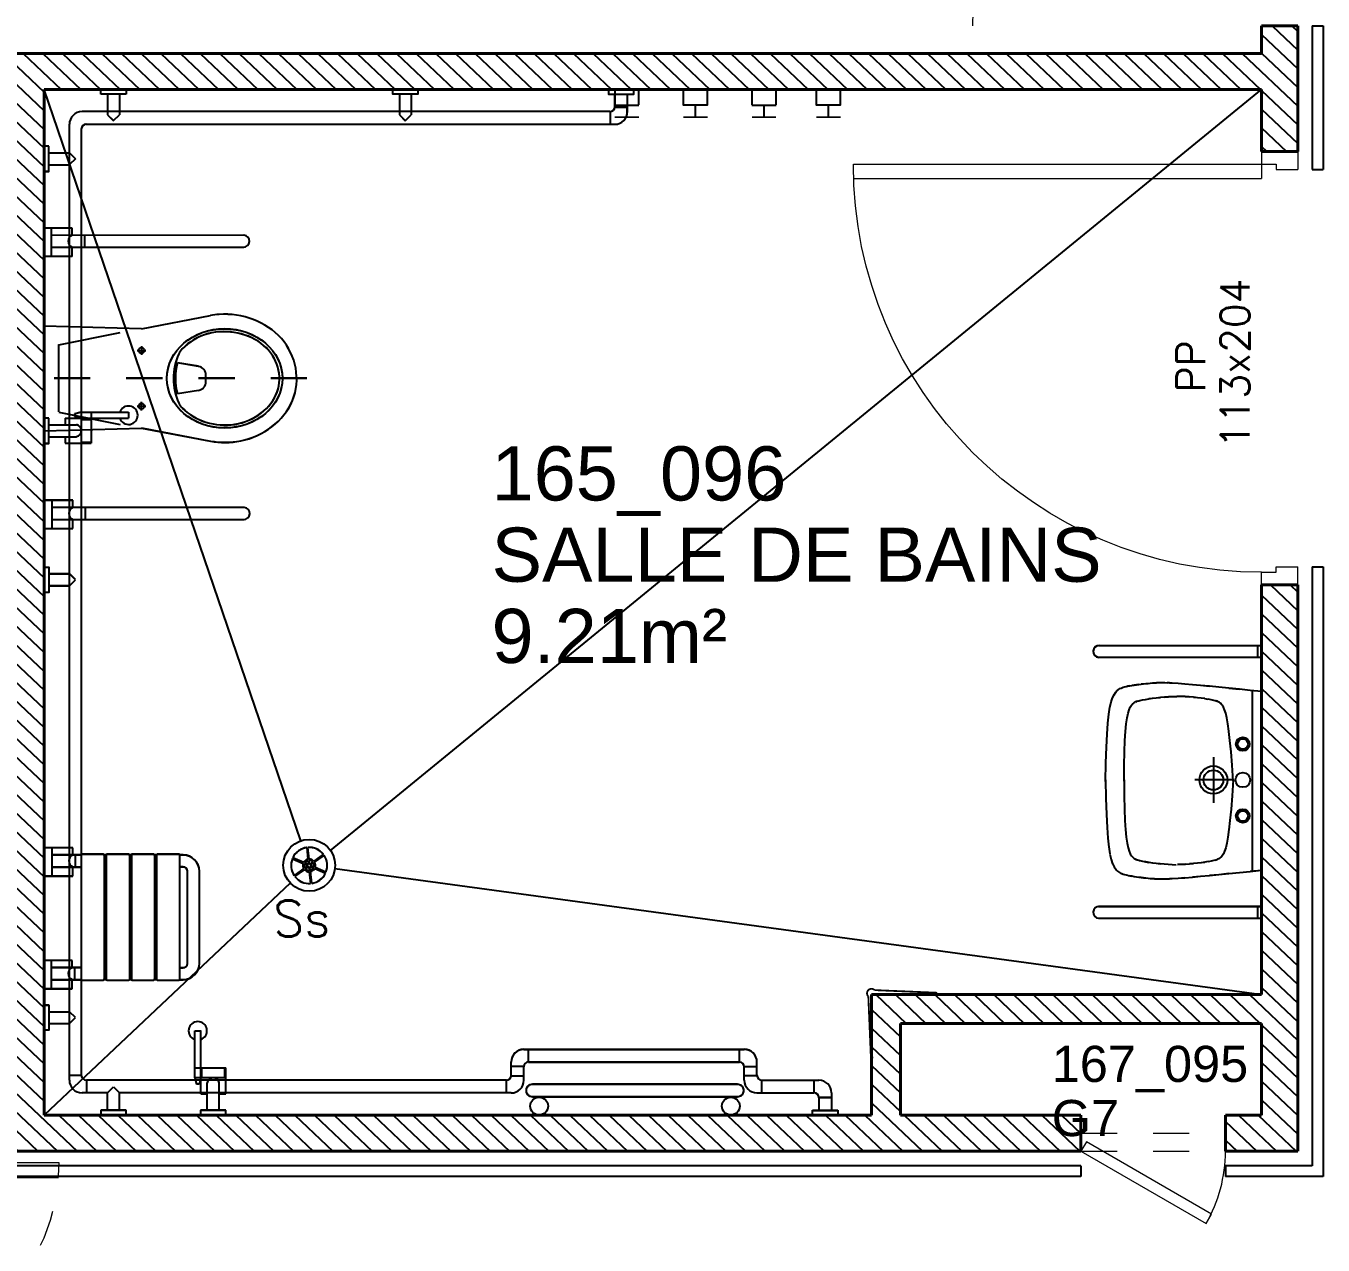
# Model space of a CAD drawing. Header units: metres. Extents: x -8 to 211, y -5 to 116.
# Drawn here: x 163.73 to 167.32, y 94.237 to 97.612 of the extents above; entities that cross this region are included whole.
import ezdxf
from ezdxf.enums import TextEntityAlignment as Align

# ---------------------------------------------------------------- set-up
doc = ezdxf.new("R2010")
doc.units = ezdxf.units.M
doc.header["$LTSCALE"] = 0.6
doc.header["$MEASUREMENT"] = 0
for name, pattern in [('CACHÉ', [0.25, 0.125, -0.125]), ('CONTINU', [0]), ('HIDDEN2', [0.1875, 0.125, -0.0625])]:
    doc.linetypes.add(name, pattern=pattern)
doc.layers.get('0').update_dxf_attribs({"linetype": 'CONTINUOUS'})
for name, color, linetype in [('006 sanitaire', 5, 'CONTINUOUS'), ('009 main courante', 181, 'CONTINUOUS'), ('A_Etiqu_Gaine', 8, 'CONTINUOUS'), ('A_Etiqu_Gaine_ancien', 8, 'CONTINUOUS'), ('A_Etiqu_Gaine_code', 8, 'CONTINUOUS'), ('A_Etiqu_Local', 8, 'CONTINUOUS'), ('A_Etiqu_Local_ancien', 8, 'CONTINUOUS'), ('A_HACH_STRUC', 7, 'CONTINUOUS'), ("Protection d'angle", 7, 'CONTINUOUS')]:
    doc.layers.add(name, color=color, linetype=linetype)
for name, color, linetype, lineweight in [('A_MURS_STRU', 7, 'CONTINU', 40), ('A_PORT', 8, 'CONTINUOUS', 0), ('A_PORTE', 8, 'CONTINU', 0)]:
    doc.layers.add(name, color=color, linetype=linetype, lineweight=lineweight)
doc.styles.add('Attribut', font='arial.ttf')
doc.styles.add('ROMANS', font='ROMANS')
doc.styles.add('ROMANS8', font='romans8', dxfattribs={"height": 10})

# ---------------------------------------------------------------- blocks, each defined once
blk = doc.blocks.new("Protection d'angle")
at = {"layer": "Protection d'angle", "color": 7}
blk.add_lwpolyline([(-0.0068, 0.3519, 0, 0, 0), (-0.0068, 0.1527, 0, 0, 0), (-0.0003, 0.1527, 0, 0, 0), (-0.0003, 0.1419, 0, 0, 0), (-0.0068, 0.1419, 0, 0, 0), (-0.0068, 0.0367, 0, 0, 0), (0.004, 0.0069, 0, 0, -0.490349), (0.0057, -0.0056, 0, 0, -0.490349), (-0.0068, -0.0038, 0, 0, 0), (-0.0366, 0.0069, 0, 0, 0), (-0.1417, 0.0069, 0, 0, 0), (-0.1417, 0.0004, 0, 0, 0), (-0.1525, 0.0004, 0, 0, 0), (-0.1525, 0.0069, 0, 0, 0), (-0.3517, 0.0069, 0.01, 0.01, 0), (-0.3581, 0.0069, 0.01, 0.01, 1), (-0.3581, -0.0015, 0.01, 0.01, 0), (-0.0188, -0.0158, 0.01, 0.01, 0.413602), (0.016, -0.0158, 0.01, 0.01, 0.414214), (0.016, 0.019, 0.01, 0.01, 0), (0.0017, 0.3584, 0.01, 0.01, 1), (-0.0068, 0.3584, 0.01, 0.01, 0), (-0.0068, 0.3519, 0, 0, 0)], format="xyseb", dxfattribs=at)
blk = doc.blocks.new('A_Etiqu_Local')
at = {"style": 'Attribut', "flags": 1}
for tag, p in [('CODE_HOPITAL', (-0.4463, 1.632)), ('CODE_SITE', (-0.4463, 1.407)), ('CODE_BATIMENT', (-0.4463, 1.182)), ('CODE_SECTEUR', (-0.4463, 0.957)), ('CODE_ETAGE', (-0.4463, 0.732)), ('NOM_NORMALISE', (-0.4463, -0.843)), ('SECTEUR_ACTIVITE', (-0.4463, -1.068)), ('SOUS_SECTEUR_ACTIVITE', (-0.4463, -1.293)), ('VOLUME', (-0.4463, -1.518)), ('SERVICE', (-0.4463, -1.743)), ('CODE_UG', (-0.4463, -1.968)), ('CODE_UA', (-0.4463, -2.193)), ('CODE_POLE', (-0.4463, -2.418)), ('OCCUPANT_EXTERNE', (-0.4463, -2.643)), ('DISPONIBILITE', (-0.4463, -2.868)), ('ACCES_HANDICAPES', (-0.4463, -3.093)), ('NATURE_SOL', (-0.4463, -3.318)), ('RISQUE_LABORATOIRE', (-0.4463, -3.543)), ('AMIANTE', (-0.4463, -3.768))]:
    blk.add_attdef(tag, p, '', height=0.15, dxfattribs=at)
at = {"layer": 'A_Etiqu_Local', "style": 'Attribut'}
for tag, p in [('CODE_PIECE', (-0.4463, 0.282)), ('NOM_USAGE', (-0.4463, 0.057)), ('SURFACE', (-0.4463, -0.168))]:
    blk.add_attdef(tag, p, '', height=0.15, dxfattribs=at)
at = {"layer": 'A_Etiqu_Local_ancien', "style": 'Attribut'}
blk.add_attdef('CODE_PIECE_ANCIEN', (-0.4463, 0.507), '', height=0.15, dxfattribs=at)
blk = doc.blocks.new('A_Etiqu_Gaine')
at = {"style": 'Attribut', "flags": 1}
for tag, p in [('CODE_HOPITAL', (-0.4323, 0.8651)), ('CODE_SITE', (-0.4323, 0.7151)), ('CODE_BATIMENT', (-0.4323, 0.5651)), ('CODE_SECTEUR', (-0.4323, 0.4151)), ('CODE_ETAGE', (-0.4323, 0.2651)), ('NOM_NORMALISE', (-0.4323, -0.3349)), ('SECTEUR_ACTIVITE', (-0.4323, -0.4849)), ('SOUS_SECTEUR_ACTIVITE', (-0.4323, -0.6349)), ('SURFACE', (-0.4323, -0.7849)), ('CODE_UG', (-0.4323, -0.9349)), ('CODE_POLE', (-0.4323, -1.0849)), ('AMIANTE', (-0.4323, -1.2349))]:
    blk.add_attdef(tag, p, '', height=0.1, dxfattribs=at)
at = {"layer": 'A_Etiqu_Gaine', "style": 'Attribut'}
blk.add_attdef('NOM_USAGE', (-0.4323, -0.1849), '', height=0.1, dxfattribs=at)
at = {"layer": 'A_Etiqu_Gaine_ancien', "style": 'Attribut'}
blk.add_attdef('CODE_PIECE_ANCIEN', (-0.4323, 0.1151), '', height=0.1, dxfattribs=at)
at = {"layer": 'A_Etiqu_Gaine_code', "style": 'Attribut'}
blk.add_attdef('CODE_PIECE', (-0.4323, -0.0349), '', height=0.1, dxfattribs=at)
blk = doc.blocks.new('BATI-10')
for p, q in [((0, 0.1), (0, 0)), ((0, 0.1), (0.035, 0.1)), ((0.035, 0.1), (0.035, 0.06)), ((0.035, 0.06), (0.05, 0.06)), ((0.05, 0.06), (0.05, 0)), ((0, 0), (0.05, 0))]:
    blk.add_line(p, q)
blk = doc.blocks.new('P110bt10')
for p, q in [((0.035, 1.23), (0.035, 0.1)), ((0.075, 1.2293), (0.075, 0.1)), ((0.035, 0.1), (0.075, 0.1))]:
    blk.add_line(p, q)
blk.add_arc((0.035, 0.1), 1.13, 0, 90)
blk.add_blockref('BATI-10', (0, 0))
at = {"xscale": -1}
blk.add_blockref('BATI-10', (1.2, 0), dxfattribs=at)
at = {"style": 'ROMANS8'}
for tag, p in [('DEF', (0.5949, 0.2559)), ('DIM', (0.5864, 0.1335))]:
    blk.add_attdef(tag, text='', height=0.08, dxfattribs=at).set_placement(p, align=Align.CENTER)
blk = doc.blocks.new('-P175bt10')
at = {"layer": 'A_PORT', "linetype": 'Continuous'}
for p, q in [((0.0408, 1.1675), (0.0408, 0.1)), ((0.0875, 1.1665), (0.0875, 0.1)), ((1.6625, 0.699), (1.6625, 0.1)), ((1.7092, 0.7008), (1.7092, 0.1)), ((0, 0.1), (0, 0)), ((0, 0.1), (0.0408, 0.1)), ((0.0408, 0.1), (0.0875, 0.1)), ((0.0408, 0.1), (0.0408, 0.0533)), ((0.0408, -0.9675), (0.0408, 0.1)), ((0.0875, -0.9665), (0.0875, 0.1)), ((1.6625, 0.1), (1.7092, 0.1)), ((1.6625, -0.499), (1.6625, 0.1)), ((1.7092, 0.1), (1.7092, 0.0533)), ((1.75, 0.1), (1.7092, 0.1)), ((1.7092, -0.5008), (1.7092, 0.1)), ((1.75, 0.1), (1.75, 0))]:
    blk.add_line(p, q, dxfattribs=at)
at = {"layer": 'A_PORT'}
for p, q in [((0, 0), (0.0875, 0)), ((1.75, 0), (1.6625, 0))]:
    blk.add_line(p, q, dxfattribs=at)
at = {"layer": 'A_PORT', "linetype": 'Continuous'}
for centre, radius, start, end in [((0.0408, 0.1), 1.0675, 0, 90), ((1.7092, 0.1), 0.6008, 90, 180)]:
    blk.add_arc(centre, radius, start, end, dxfattribs=at)
at = {"layer": 'A_PORT', "linetype": 'CACHÉ'}
for centre, radius, start, end in [((0.0408, 0.1), 1.0675, 270, 0), ((1.7092, 0.1), 0.6008, 180, 270)]:
    blk.add_arc(centre, radius, start, end, dxfattribs=at)
at = {"layer": 'A_PORT', "linetype": 'Continuous', "style": 'ROMANS8'}
for tag, p in [('PCF', (0.5371, 0.2448)), ('175X204', (0.5272, 0.1021))]:
    blk.add_attdef(tag, text='', height=0.0933, dxfattribs=at).set_placement(p, align=Align.CENTER)

msp = doc.modelspace()

# ---------------------------------------------------------------- hatches: boundary and pattern name
at = {"layer": 'A_HACH_STRUC', "linetype": 'Continuous'}
h = msp.add_hatch(dxfattribs=at)
h.set_pattern_fill('ANSI31', color=8, scale=0.3, angle=-88.5553, style=0)
h.set_pattern_definition([(316.4447, (159.299874, 94.496164), (0.02583954, 0.02717661), [])])
h.paths.add_polyline_path([(167.2499, 99.9962), (166.7499, 99.9962), (166.7499, 99.4962), (167.2499, 99.4962)])
h.paths.add_polyline_path([(166.7499, 99.8462), (160.0499, 99.8462), (160.0499, 99.6462), (163.1499, 99.6462), (163.1499, 97.5362), (159.3999, 97.5362), (159.3999, 99.6462), (159.2999, 99.6462), (159.2999, 95.8957), (159.3999, 95.8957), (159.3999, 97.4362), (163.6799, 97.4361), (163.6799, 94.5962), (159.3999, 94.5962), (159.3999, 94.6957), (159.2999, 94.6957), (159.2999, 94.4962), (166.6497, 94.4962), (166.6497, 94.5962), (166.1503, 94.5962), (166.1503, 94.85), (167.1499, 94.85), (167.1499, 94.5962), (167.0497, 94.5962), (167.0497, 94.4962), (167.2499, 94.4962), (167.2499, 96.0642), (167.1499, 96.0642), (167.1499, 94.93), (166.0703, 94.93), (166.0703, 94.5962), (163.7799, 94.5962), (163.7799, 97.4361), (167.1499, 97.4361), (167.1499, 97.2642), (167.2499, 97.2642), (167.2499, 97.6121), (167.1499, 97.6121), (167.1499, 97.5361), (163.2499, 97.5361), (163.2499, 99.6462), (165.3599, 99.6462), (166.7499, 99.6462)])
h.paths.add_polyline_path([(160.0499, 99.9962), (159.5499, 99.9962), (159.5499, 99.8462), (159.5499, 99.8462), (159.5499, 99.6462), (159.5499, 99.4962), (160.0499, 99.4962)])
h.paths.add_polyline_path([(159.5499, 99.8462), (159.2999, 99.8462), (159.2999, 99.8462), (159.2999, 99.6462), (159.5499, 99.6462)])

# ---------------------------------------------------------------- linework, layer by layer
at = {"layer": '006 sanitaire', "color": 8, "linetype": 'Continuous'}
for p, q in [((164.4906, 95.356), (163.7799, 97.4365)), ((164.5728, 95.3287), (167.1499, 97.4361)), ((164.0499, 96.7736), (164.2404, 96.8101)), ((163.7799, 96.7815), (164.0499, 96.774)), ((163.8206, 96.7293), (163.9905, 96.7635)), ((163.8206, 96.5434), (163.8206, 96.7297)), ((164.0499, 96.7256), (164.0499, 96.7016)), ((164.0379, 96.7136), (164.0619, 96.7136)), ((164.2074, 96.6696), (164.1493, 96.6794)), ((164.2074, 96.6693), (164.1493, 96.679)), ((164.2282, 96.6281), (164.2282, 96.645)), ((164.0499, 96.547), (164.0499, 96.571)), ((164.2074, 96.603), (164.1491, 96.5933)), ((163.8206, 96.543), (163.9905, 96.5088)), ((164.0379, 96.559), (164.0619, 96.559)), ((163.7799, 96.4911), (164.0499, 96.4986)), ((164.0499, 96.499), (164.2404, 96.4626)), ((164.0499, 96.4986), (164.2404, 96.4622)), ((166.7628, 95.7798), (166.7665, 95.7811)), ((166.7665, 95.7811), (166.7705, 95.7824)), ((166.7665, 95.7808), (166.7705, 95.782)), ((166.7705, 95.7824), (166.7749, 95.7835)), ((166.7749, 95.7835), (166.7798, 95.7846)), ((166.7749, 95.7831), (166.7798, 95.7842)), ((166.7798, 95.7846), (166.7851, 95.7856)), ((166.7798, 95.7842), (166.7851, 95.7852)), ((166.7851, 95.7852), (166.7908, 95.7862)), ((166.7908, 95.7866), (166.7969, 95.7875)), ((166.7908, 95.7862), (166.7969, 95.7872)), ((166.7969, 95.7875), (166.8031, 95.7885)), ((166.7969, 95.7872), (166.8031, 95.7881)), ((166.8031, 95.7885), (166.8096, 95.7893)), ((166.8031, 95.7881), (166.8096, 95.789)), ((166.8096, 95.789), (166.8162, 95.7898)), ((166.8162, 95.7901), (166.8227, 95.7909)), ((166.8162, 95.7898), (166.8227, 95.7905)), ((166.8227, 95.7909), (166.8292, 95.7916)), ((166.8292, 95.7912), (166.8356, 95.7918)), ((166.8356, 95.7918), (166.8418, 95.7924)), ((166.8418, 95.7924), (166.8477, 95.7928)), ((166.8477, 95.7932), (166.8534, 95.7936)), ((166.8477, 95.7928), (166.8534, 95.7932)), ((166.8534, 95.7936), (166.859, 95.7939)), ((166.8534, 95.7932), (166.859, 95.7935)), ((166.859, 95.7939), (166.8646, 95.7941)), ((166.8646, 95.7941), (166.8703, 95.7942)), ((166.8646, 95.7937), (166.8703, 95.7938)), ((166.8703, 95.7938), (166.8761, 95.7939)), ((166.8761, 95.7939), (166.8822, 95.7938)), ((166.8822, 95.7938), (166.8885, 95.7936)), ((166.8885, 95.794), (166.8953, 95.7937)), ((166.8953, 95.7937), (166.9026, 95.7934)), ((166.8953, 95.7934), (166.9026, 95.793)), ((166.9026, 95.7934), (166.919, 95.7923)), ((166.9026, 95.793), (166.919, 95.7919)), ((166.919, 95.7923), (166.9376, 95.7908)), ((166.9376, 95.7908), (166.9582, 95.789)), ((166.9582, 95.7887), (166.9809, 95.7866)), ((166.9809, 95.7869), (167.0053, 95.7846)), ((166.9809, 95.7866), (167.0053, 95.7842)), ((167.0053, 95.7846), (167.0315, 95.782)), ((167.0315, 95.782), (167.0591, 95.7792)), ((166.7334, 95.7402), (166.7372, 95.7517)), ((166.7372, 95.7521), (166.7414, 95.7608)), ((166.7372, 95.7517), (166.7414, 95.7604)), ((166.7414, 95.7604), (166.746, 95.767)), ((166.746, 95.7674), (166.7483, 95.7702)), ((166.7483, 95.7698), (166.7508, 95.7722)), ((166.7508, 95.7726), (166.7535, 95.7747)), ((166.7508, 95.7722), (166.7535, 95.7744)), ((166.7535, 95.7747), (166.7563, 95.7766)), ((166.7535, 95.7744), (166.7563, 95.7763)), ((166.7563, 95.7766), (166.7594, 95.7783)), ((166.7594, 95.7779), (166.7628, 95.7794)), ((166.8128, 95.7444), (166.8201, 95.746)), ((166.8201, 95.746), (166.8285, 95.7475)), ((166.8285, 95.7475), (166.8378, 95.749)), ((166.8378, 95.7494), (166.8478, 95.7508)), ((166.8378, 95.749), (166.8478, 95.7504)), ((166.8478, 95.7504), (166.8584, 95.7517)), ((166.8584, 95.7521), (166.8695, 95.7533)), ((166.8584, 95.7517), (166.8695, 95.7529)), ((166.8695, 95.7533), (166.8809, 95.7543)), ((166.8809, 95.7543), (166.8924, 95.7551)), ((166.8809, 95.7539), (166.8924, 95.7547)), ((166.8924, 95.7551), (166.9039, 95.7557)), ((166.8924, 95.7547), (166.9039, 95.7553)), ((166.9039, 95.7553), (166.9153, 95.7557)), ((166.9266, 95.7553), (166.9152, 95.7557)), ((166.9381, 95.7551), (166.9266, 95.7557)), ((166.9381, 95.7547), (166.9266, 95.7553)), ((166.9496, 95.7543), (166.9381, 95.7551)), ((166.9496, 95.7539), (166.9381, 95.7547)), ((166.961, 95.7533), (166.9496, 95.7543)), ((166.9721, 95.7521), (166.961, 95.7533)), ((166.9721, 95.7517), (166.961, 95.7529)), ((166.9827, 95.7508), (166.9721, 95.7521)), ((166.9827, 95.7504), (166.9721, 95.7517)), ((166.9927, 95.7494), (166.9827, 95.7508)), ((167.002, 95.7475), (166.9927, 95.749)), ((167.0104, 95.7463), (167.002, 95.7479)), ((167.0177, 95.7447), (167.0104, 95.7463)), ((167.0177, 95.7444), (167.0104, 95.746)), ((167.0591, 95.7792), (167.0882, 95.7762)), ((167.0591, 95.7788), (167.0882, 95.7759)), ((167.0882, 95.7762), (167.1184, 95.7732)), ((167.1184, 95.7732), (167.1499, 95.7701)), ((167.125, 95.2744), (167.125, 95.7697)), ((167.1499, 95.2744), (167.1499, 95.7697)), ((166.7268, 95.7062), (166.7299, 95.7255)), ((166.7299, 95.7251), (166.7334, 95.7406)), ((166.7777, 95.6964), (166.7804, 95.7092)), ((166.7804, 95.7092), (166.7833, 95.7189)), ((166.7833, 95.7185), (166.7864, 95.7257)), ((166.7864, 95.7261), (166.7898, 95.7315)), ((166.7898, 95.7311), (166.7915, 95.7337)), ((166.7915, 95.7333), (166.7932, 95.7357)), ((166.7932, 95.7353), (166.7951, 95.737)), ((166.7951, 95.7373), (166.7971, 95.7388)), ((166.7951, 95.737), (166.7971, 95.7384)), ((166.7971, 95.7384), (166.7992, 95.7397)), ((166.7992, 95.7401), (166.8015, 95.7412)), ((166.8015, 95.7412), (166.8039, 95.7422)), ((166.8015, 95.7408), (166.8039, 95.7418)), ((166.8039, 95.7422), (166.8066, 95.7431)), ((166.8066, 95.7427), (166.8096, 95.7436)), ((166.8096, 95.7436), (166.8128, 95.7444)), ((167.0209, 95.7436), (167.0177, 95.7444)), ((167.0239, 95.7427), (167.0209, 95.7436)), ((167.0266, 95.7422), (167.0239, 95.7431)), ((167.0266, 95.7418), (167.0239, 95.7427)), ((167.029, 95.7412), (167.0266, 95.7422)), ((167.0313, 95.7397), (167.029, 95.7408)), ((167.0334, 95.7384), (167.0313, 95.7397)), ((167.0354, 95.737), (167.0334, 95.7384)), ((167.0373, 95.7357), (167.0354, 95.7373)), ((167.039, 95.7337), (167.0373, 95.7357)), ((167.039, 95.7333), (167.0373, 95.7353)), ((167.0407, 95.7311), (167.039, 95.7337)), ((167.0441, 95.7261), (167.0407, 95.7315)), ((167.0473, 95.7185), (167.0441, 95.7257)), ((167.0504, 95.7092), (167.0473, 95.7189)), ((167.0534, 95.6964), (167.0504, 95.7092)), ((166.7219, 95.6515), (166.7242, 95.6815)), ((166.7242, 95.6819), (166.7268, 95.7062)), ((166.7733, 95.6589), (166.7753, 95.6796)), ((166.7753, 95.6796), (166.7777, 95.696)), ((167.0564, 95.6796), (167.0534, 95.696)), ((167.0593, 95.6592), (167.0564, 95.68)), ((166.7202, 95.6151), (166.7219, 95.6515)), ((166.7715, 95.6333), (166.7733, 95.6589)), ((167.0622, 95.6333), (167.0593, 95.6589)), ((166.7189, 95.5715), (166.7202, 95.6151)), ((166.7694, 95.5653), (166.7702, 95.6025)), ((166.7702, 95.6021), (166.7715, 95.6336)), ((167.0651, 95.6021), (167.0622, 95.6336)), ((167.068, 95.5653), (167.0651, 95.6025)), ((166.7181, 95.5201), (166.7189, 95.5715)), ((166.769, 95.5213), (166.7694, 95.5653)), ((167.0163, 95.5877), (167.0163, 95.4608)), ((167.071, 95.5209), (167.068, 95.5649)), ((166.7181, 95.5244), (166.7189, 95.473)), ((166.769, 95.5247), (166.7694, 95.4803)), ((167.0674, 95.5244), (166.9653, 95.5244)), ((167.071, 95.5247), (167.068, 95.4803)), ((166.7189, 95.473), (166.7202, 95.4295)), ((166.7694, 95.4807), (166.7702, 95.4435)), ((167.068, 95.4807), (167.0651, 95.4435)), ((166.7202, 95.4291), (166.7219, 95.3927)), ((166.7702, 95.4431), (166.7715, 95.412)), ((167.0651, 95.4431), (167.0622, 95.412)), ((166.7219, 95.393), (166.7242, 95.363)), ((166.7715, 95.412), (166.7733, 95.3864)), ((166.7733, 95.3868), (166.7753, 95.366)), ((167.0593, 95.3868), (167.0564, 95.366)), ((167.0622, 95.412), (167.0593, 95.3864)), ((166.7242, 95.3627), (166.7268, 95.3384)), ((166.7753, 95.366), (166.7777, 95.3496)), ((166.7753, 95.3657), (166.7777, 95.3492)), ((167.0564, 95.366), (167.0534, 95.3496)), ((167.0564, 95.3657), (167.0534, 95.3492)), ((164.5069, 95.3369), (164.5104, 95.3044)), ((164.5135, 95.3051), (164.51, 95.3376)), ((164.5532, 95.3185), (164.5269, 95.2992)), ((164.5532, 95.3181), (164.5269, 95.2988)), ((164.5287, 95.2967), (164.5551, 95.316)), ((164.5287, 95.2964), (164.5551, 95.3156)), ((166.7268, 95.3387), (166.7299, 95.3194)), ((166.7299, 95.319), (166.7334, 95.304)), ((166.7777, 95.3496), (166.7804, 95.3365)), ((166.7804, 95.3368), (166.7833, 95.3271)), ((166.7833, 95.3268), (166.7864, 95.3195)), ((166.7864, 95.3199), (166.7898, 95.3145)), ((166.7898, 95.3145), (166.7915, 95.3123)), ((167.0407, 95.3141), (167.039, 95.3119)), ((167.0441, 95.3199), (167.0407, 95.3145)), ((167.0473, 95.3268), (167.0441, 95.3195)), ((167.0504, 95.3368), (167.0473, 95.3271)), ((167.0534, 95.3496), (167.0504, 95.3365)), ((164.4675, 95.3061), (164.4974, 95.2929)), ((164.4986, 95.2958), (164.4687, 95.3089)), ((164.499, 95.2788), (164.4726, 95.2595)), ((164.499, 95.2784), (164.4726, 95.2591)), ((164.5002, 95.2921), (164.5108, 95.2874)), ((164.512, 95.2902), (164.5015, 95.2949)), ((164.5108, 95.2874), (164.5015, 95.2806)), ((164.5108, 95.287), (164.5015, 95.2802)), ((164.5033, 95.2781), (164.5126, 95.2849)), ((164.5033, 95.2777), (164.5126, 95.2845)), ((164.5108, 95.3017), (164.512, 95.2902)), ((164.5126, 95.2845), (164.5138, 95.2731)), ((164.5151, 95.2902), (164.5138, 95.3017)), ((164.5244, 95.2974), (164.5151, 95.2906)), ((164.5244, 95.297), (164.5151, 95.2902)), ((164.5157, 95.2849), (164.5262, 95.2802)), ((164.5169, 95.2734), (164.5157, 95.2849)), ((164.5169, 95.2881), (164.5262, 95.2949)), ((164.5169, 95.2877), (164.5262, 95.2945)), ((164.5274, 95.283), (164.5169, 95.2877)), ((164.5291, 95.2793), (164.5589, 95.2662)), ((164.5602, 95.2686), (164.5303, 95.2818)), ((164.5852, 95.2794), (167.1499, 94.93)), ((166.7334, 95.304), (166.7372, 95.2925)), ((166.7372, 95.2928), (166.7414, 95.2841)), ((166.7414, 95.2838), (166.746, 95.2771)), ((166.7915, 95.3123), (166.7932, 95.3103)), ((166.7932, 95.3103), (166.7951, 95.3087)), ((166.7951, 95.3083), (166.7971, 95.3068)), ((166.7971, 95.3072), (166.7992, 95.3059)), ((166.7971, 95.3068), (166.7992, 95.3055)), ((166.7992, 95.3059), (166.8015, 95.3048)), ((166.7992, 95.3055), (166.8015, 95.3044)), ((166.8015, 95.3044), (166.8039, 95.3034)), ((166.8039, 95.3038), (166.8066, 95.3029)), ((166.8066, 95.3029), (166.8096, 95.3021)), ((166.8096, 95.3017), (166.8128, 95.3009)), ((166.8128, 95.3013), (166.8201, 95.2997)), ((166.8128, 95.3009), (166.8201, 95.2993)), ((166.8201, 95.2997), (166.8285, 95.2981)), ((166.8201, 95.2993), (166.8285, 95.2977)), ((166.8285, 95.2981), (166.8377, 95.2966)), ((166.8285, 95.2977), (166.8377, 95.2962)), ((166.8377, 95.2966), (166.8477, 95.2952)), ((166.8477, 95.2952), (166.8581, 95.2939)), ((166.8477, 95.2948), (166.8581, 95.2935)), ((166.8581, 95.2939), (166.869, 95.2928)), ((166.8581, 95.2935), (166.869, 95.2924)), ((166.869, 95.2928), (166.8801, 95.2917)), ((166.8801, 95.2917), (166.8913, 95.2909)), ((166.8913, 95.2909), (166.9023, 95.2903)), ((166.9023, 95.29), (166.9131, 95.2896)), ((166.9282, 95.2903), (166.9174, 95.29)), ((166.9282, 95.29), (166.9174, 95.2896)), ((166.9392, 95.2909), (166.9282, 95.2903)), ((166.9392, 95.2906), (166.9282, 95.29)), ((166.9504, 95.2914), (166.9392, 95.2906)), ((166.9615, 95.2928), (166.9504, 95.2917)), ((166.9615, 95.2924), (166.9504, 95.2914)), ((166.9724, 95.2939), (166.9615, 95.2928)), ((166.9828, 95.2948), (166.9724, 95.2935)), ((166.9928, 95.2966), (166.9828, 95.2952)), ((166.9928, 95.2962), (166.9828, 95.2948)), ((167.002, 95.2981), (166.9928, 95.2966)), ((167.0104, 95.2993), (167.002, 95.2977)), ((167.0177, 95.3013), (167.0104, 95.2997)), ((167.0209, 95.3021), (167.0177, 95.3013)), ((167.0239, 95.3025), (167.0209, 95.3017)), ((167.0266, 95.3034), (167.0239, 95.3025)), ((167.029, 95.3048), (167.0266, 95.3038)), ((167.0313, 95.3059), (167.029, 95.3048)), ((167.0334, 95.3072), (167.0313, 95.3059)), ((167.0334, 95.3068), (167.0313, 95.3055)), ((167.0354, 95.3083), (167.0334, 95.3068)), ((167.0373, 95.3103), (167.0354, 95.3087)), ((167.039, 95.3123), (167.0373, 95.3103)), ((167.039, 95.3119), (167.0373, 95.31)), ((164.4744, 95.257), (164.5008, 95.2763)), ((164.4744, 95.2566), (164.5008, 95.2759)), ((164.5142, 95.27), (164.5177, 95.2375)), ((164.5208, 95.2382), (164.5172, 95.2707)), ((166.746, 95.2775), (166.7483, 95.2744)), ((166.7483, 95.2744), (166.7508, 95.272)), ((166.7508, 95.2724), (166.7535, 95.2702)), ((166.7508, 95.272), (166.7535, 95.2698)), ((166.7535, 95.2702), (166.7563, 95.2683)), ((166.7535, 95.2698), (166.7563, 95.2679)), ((166.7563, 95.2679), (166.7594, 95.2663)), ((166.7594, 95.2666), (166.7628, 95.2651)), ((166.7628, 95.2651), (166.7665, 95.2638)), ((166.7628, 95.2648), (166.7665, 95.2634)), ((166.7665, 95.2634), (166.7705, 95.2622)), ((166.7705, 95.2626), (166.7749, 95.2615)), ((166.7749, 95.2615), (166.7798, 95.2604)), ((166.7798, 95.26), (166.7851, 95.259)), ((166.7851, 95.2594), (166.7908, 95.2584)), ((166.7851, 95.259), (166.7908, 95.258)), ((166.7908, 95.2584), (166.7969, 95.2574)), ((166.7969, 95.257), (166.8031, 95.2561)), ((166.8031, 95.2561), (166.8096, 95.2552)), ((166.8096, 95.2556), (166.8162, 95.2548)), ((166.8096, 95.2552), (166.8162, 95.2544)), ((166.8162, 95.2548), (166.8227, 95.254)), ((166.8162, 95.2544), (166.8227, 95.2537)), ((166.8227, 95.2537), (166.8292, 95.253)), ((166.8292, 95.2534), (166.8356, 95.2527)), ((166.8292, 95.253), (166.8356, 95.2524)), ((166.8356, 95.2524), (166.8418, 95.2518)), ((166.8418, 95.2518), (166.8477, 95.2513)), ((166.8477, 95.2517), (166.8534, 95.2513)), ((166.8534, 95.251), (166.859, 95.2507)), ((166.859, 95.251), (166.8646, 95.2508)), ((166.8646, 95.2508), (166.8703, 95.2507)), ((166.8703, 95.2507), (166.8761, 95.2507)), ((166.8703, 95.2503), (166.8761, 95.2503)), ((166.8761, 95.2503), (166.8822, 95.2504)), ((166.8822, 95.2508), (166.8885, 95.2509)), ((166.8885, 95.2505), (166.8953, 95.2508)), ((166.8953, 95.2512), (166.9026, 95.2516)), ((166.9026, 95.2516), (166.919, 95.2526)), ((166.9026, 95.2512), (166.919, 95.2523)), ((166.919, 95.2526), (166.9376, 95.2541)), ((166.919, 95.2523), (166.9376, 95.2537)), ((166.9376, 95.2537), (166.9582, 95.2555)), ((166.9582, 95.2559), (166.9809, 95.258)), ((166.9582, 95.2555), (166.9809, 95.2576)), ((166.9809, 95.2576), (167.0053, 95.26)), ((167.0053, 95.2604), (167.0315, 95.263)), ((167.0053, 95.26), (167.0315, 95.2626)), ((167.0315, 95.263), (167.0591, 95.2658)), ((167.0315, 95.2626), (167.0591, 95.2654)), ((167.0591, 95.2654), (167.0882, 95.2683)), ((167.0882, 95.2683), (167.1184, 95.2713)), ((167.1184, 95.2717), (167.1499, 95.2748)), ((167.1184, 95.2713), (167.1499, 95.2744)), ((164.4616, 95.2388), (163.7799, 94.5965)), ((164.4616, 95.2385), (163.7799, 94.5962))]:
    msp.add_line(p, q, dxfattribs=at)
at = {"layer": '006 sanitaire', "color": 8}
for p, q in [((165.4264, 97.4362), (165.3421, 97.4362)), ((163.9554, 97.4233), (163.9554, 97.3663)), ((163.9884, 97.423), (163.9884, 97.366)), ((164.7634, 97.4233), (164.7634, 97.3663)), ((164.7964, 97.423), (164.7964, 97.366)), ((165.3596, 97.3882), (165.3596, 97.423)), ((165.3946, 97.3747), (165.3946, 97.423)), ((165.3461, 97.375), (163.8851, 97.375)), ((163.9554, 97.3663), (163.9719, 97.3498)), ((163.9554, 97.366), (163.9719, 97.3495)), ((163.9719, 97.3498), (163.9884, 97.3663)), ((164.7634, 97.3663), (164.7799, 97.3498)), ((164.7634, 97.366), (164.7799, 97.3495)), ((164.7799, 97.3495), (164.7964, 97.366)), ((165.3464, 97.3747), (165.3464, 97.3397)), ((165.3596, 97.3873), (165.3946, 97.3873)), ((163.8501, 94.693), (163.8501, 97.3397)), ((163.8831, 97.3265), (163.8831, 94.7062)), ((163.8966, 97.3397), (165.3596, 97.3397)), ((163.7799, 97.2795), (163.7799, 97.2092)), ((163.7931, 97.261), (163.8501, 97.261)), ((163.8501, 97.2607), (163.8666, 97.2442)), ((163.7931, 97.2277), (163.8501, 97.2277)), ((163.8666, 97.2445), (163.8501, 97.228)), ((163.7799, 97.0521), (163.7799, 96.9741)), ((163.8579, 97.0521), (163.7799, 97.0521)), ((163.7998, 97.0521), (163.7998, 96.9741)), ((163.8579, 97.0321), (163.8579, 97.0521)), ((164.3327, 97.0325), (163.7998, 97.0321)), ((163.893, 96.9995), (163.893, 97.0325)), ((163.7799, 96.9744), (163.8579, 96.9744)), ((163.7998, 96.9995), (164.3327, 96.9991)), ((163.8579, 96.9741), (163.8579, 96.9991)), ((163.8831, 96.5429), (163.8654, 96.5379)), ((163.8831, 96.5425), (163.8654, 96.5375)), ((163.8654, 96.5311), (163.8654, 96.5379)), ((163.8831, 96.5429), (164.0137, 96.5425)), ((163.9105, 96.5425), (163.9105, 96.4564)), ((164.0137, 96.5425), (164.0137, 96.5257)), ((163.7799, 96.5265), (163.7799, 96.4561)), ((163.7931, 96.508), (163.8696, 96.508)), ((163.8386, 96.5261), (163.8386, 96.508)), ((163.8386, 96.5261), (164.0137, 96.5257)), ((163.8831, 96.5261), (163.8654, 96.5311)), ((163.8831, 96.5228), (163.9105, 96.5228)), ((163.8831, 96.5225), (163.9105, 96.5225)), ((163.7931, 96.4746), (163.8696, 96.4746)), ((163.8386, 96.4746), (163.8386, 96.4564)), ((163.8386, 96.4568), (163.9105, 96.4568)), ((163.8386, 96.4564), (163.9105, 96.4564)), ((163.8831, 96.46), (163.9105, 96.46)), ((163.7814, 96.2986), (163.7814, 96.2202)), ((163.8594, 96.2986), (163.7814, 96.2986)), ((163.8594, 96.2982), (163.7814, 96.2982)), ((163.8013, 96.2986), (163.8013, 96.2202)), ((163.8594, 96.2783), (163.8594, 96.2986)), ((164.3342, 96.2787), (163.8013, 96.2787)), ((164.3342, 96.2783), (163.8013, 96.2783)), ((163.8945, 96.2453), (163.8945, 96.2787)), ((163.7814, 96.2206), (163.8594, 96.2206)), ((163.7814, 96.2202), (163.8594, 96.2202)), ((163.8013, 96.2457), (164.3342, 96.2457)), ((163.8013, 96.2453), (164.3342, 96.2453)), ((163.8594, 96.2202), (163.8594, 96.2457)), ((163.7931, 96.0956), (163.8501, 96.0956)), ((163.7931, 96.0952), (163.8501, 96.0952)), ((163.8666, 96.0791), (163.8501, 96.0956)), ((163.8666, 96.0787), (163.8501, 96.0952)), ((163.8501, 96.0622), (163.8666, 96.0787)), ((163.7931, 96.0626), (163.8501, 96.0626)), ((163.7931, 96.0622), (163.8501, 96.0622)), ((166.6988, 95.897), (167.15, 95.897)), ((167.1386, 95.897), (167.1386, 95.864)), ((166.6988, 95.864), (167.1499, 95.864)), ((163.7814, 95.3365), (163.7814, 95.2582)), ((163.8594, 95.3365), (163.7814, 95.3365)), ((163.8594, 95.3362), (163.7814, 95.3362)), ((163.8013, 95.3365), (163.8013, 95.2582)), ((163.8832, 95.3166), (163.8013, 95.3166)), ((163.8832, 95.3162), (163.8013, 95.3162)), ((163.8594, 95.3162), (163.8594, 95.3365)), ((163.8668, 95.2832), (163.8668, 95.3166)), ((163.9444, 95.3186), (163.8846, 95.3186)), ((163.9444, 95.3183), (163.8846, 95.3183)), ((163.9523, 95.3166), (163.9464, 95.3166)), ((163.9465, 95.3166), (163.9465, 94.9725)), ((163.9522, 95.3166), (163.9522, 94.9725)), ((164.014, 95.3186), (163.9543, 95.3186)), ((164.014, 95.3183), (163.9543, 95.3183)), ((164.0219, 95.317), (164.016, 95.317)), ((164.0161, 95.3166), (164.0161, 94.9725)), ((164.0218, 95.3166), (164.0218, 94.9725)), ((164.0836, 95.3186), (164.0239, 95.3186)), ((164.0836, 95.3183), (164.0239, 95.3183)), ((164.0915, 95.3166), (164.0856, 95.3166)), ((164.0857, 95.3166), (164.0857, 94.9725)), ((164.0915, 95.3166), (164.0915, 94.9725)), ((164.1533, 95.3186), (164.0935, 95.3186)), ((164.1533, 95.3183), (164.0935, 95.3183)), ((164.1553, 95.3166), (164.1553, 94.9725)), ((164.1649, 95.3166), (164.1553, 95.3166)), ((164.1649, 95.3162), (164.1553, 95.3162)), ((163.8013, 95.2836), (163.8832, 95.2836)), ((163.8013, 95.2832), (163.8832, 95.2832)), ((163.8594, 95.2582), (163.8594, 95.2836)), ((163.9522, 95.2836), (163.9465, 95.2836)), ((163.9522, 95.2832), (163.9465, 95.2832)), ((164.0218, 95.2836), (164.0161, 95.2836)), ((164.0218, 95.2832), (164.0161, 95.2832)), ((164.0915, 95.2836), (164.0857, 95.2836)), ((164.0915, 95.2832), (164.0857, 95.2832)), ((164.1649, 95.2836), (164.1553, 95.2836)), ((164.1649, 95.2832), (164.1553, 95.2832)), ((163.7814, 95.2585), (163.8594, 95.2585)), ((163.7814, 95.2582), (163.8594, 95.2582)), ((164.1769, 95.0162), (164.1769, 95.2716)), ((164.2099, 95.0162), (164.2099, 95.2716)), ((166.6988, 95.1747), (167.15, 95.1747)), ((166.6988, 95.1743), (167.15, 95.1743)), ((167.1386, 95.1747), (167.1386, 95.1413)), ((166.6988, 95.1417), (167.1499, 95.1417)), ((166.6988, 95.1413), (167.1499, 95.1413)), ((163.7799, 95.0245), (163.7799, 94.9462)), ((163.8579, 95.0245), (163.7799, 95.0245)), ((163.8579, 95.0242), (163.7799, 95.0242)), ((163.7998, 95.0245), (163.7998, 94.9462)), ((163.8832, 95.0046), (163.7998, 95.0046)), ((163.8832, 95.0042), (163.7998, 95.0042)), ((163.8579, 95.0042), (163.8579, 95.0245)), ((163.8653, 94.9712), (163.8653, 95.0046)), ((163.9465, 95.0169), (163.9522, 95.0169)), ((164.0161, 95.0169), (164.0218, 95.0169)), ((164.0857, 95.0173), (164.0915, 95.0173)), ((164.1553, 95.0046), (164.1649, 95.0046)), ((164.1553, 95.0042), (164.1649, 95.0042)), ((163.7998, 94.9716), (163.8832, 94.9716)), ((163.7998, 94.9712), (163.8832, 94.9712)), ((163.8579, 94.9462), (163.8579, 94.9716)), ((163.8846, 94.97), (163.9444, 94.97)), ((163.9464, 94.9717), (163.9523, 94.9717)), ((163.9543, 94.9704), (164.014, 94.9704)), ((164.016, 94.972), (164.0219, 94.972)), ((164.0239, 94.9704), (164.0836, 94.9704)), ((164.0856, 94.9717), (164.0915, 94.9717)), ((164.0935, 94.9704), (164.1533, 94.9704)), ((164.1551, 94.9716), (164.1649, 94.9716)), ((164.1551, 94.9712), (164.1649, 94.9712)), ((163.7799, 94.9465), (163.8579, 94.9465)), ((163.7799, 94.9462), (163.8579, 94.9462)), ((163.7931, 94.8827), (163.8501, 94.8827)), ((163.7931, 94.8501), (163.8501, 94.8501)), ((163.8666, 94.8662), (163.8501, 94.8827)), ((163.8501, 94.8497), (163.8666, 94.8662)), ((164.197, 94.6994), (164.197, 94.8299)), ((164.197, 94.8299), (164.2139, 94.8299)), ((164.2139, 94.6552), (164.2139, 94.8303)), ((165.1079, 94.7786), (165.7181, 94.7786)), ((165.1079, 94.7782), (165.7181, 94.7782)), ((165.121, 94.7432), (165.121, 94.7786)), ((165.705, 94.7432), (165.705, 94.7786)), ((165.0729, 94.7062), (165.0729, 94.7436)), ((165.121, 94.7436), (165.705, 94.7436)), ((165.121, 94.7432), (165.705, 94.7432)), ((165.7531, 94.7062), (165.7531, 94.7436)), ((163.8831, 94.7058), (163.8501, 94.7058)), ((164.197, 94.7268), (164.2831, 94.7268)), ((164.2171, 94.6994), (164.2171, 94.7268)), ((164.2799, 94.6994), (164.2799, 94.7268)), ((164.2831, 94.6552), (164.2831, 94.7268)), ((165.1079, 94.731), (165.0729, 94.731)), ((165.0729, 94.7049), (165.1079, 94.7049)), ((165.1079, 94.693), (165.1079, 94.7301)), ((165.7181, 94.7313), (165.7531, 94.7313)), ((165.7181, 94.693), (165.7181, 94.7301)), ((165.7531, 94.7049), (165.7181, 94.7049)), ((163.8973, 94.6931), (163.8973, 94.658)), ((165.0597, 94.693), (163.8973, 94.693)), ((163.9554, 94.658), (163.9719, 94.6745)), ((163.9554, 94.6577), (163.9719, 94.6742)), ((163.9719, 94.6745), (163.9884, 94.658)), ((164.197, 94.6997), (164.202, 94.6821)), ((164.2799, 94.6997), (164.197, 94.6997)), ((164.2799, 94.6994), (164.197, 94.6994)), ((164.2089, 94.6817), (164.202, 94.6817)), ((164.2139, 94.6997), (164.2089, 94.6821)), ((164.2319, 94.6094), (164.2319, 94.6859)), ((164.2649, 94.6094), (164.2649, 94.6859)), ((165.0597, 94.6577), (165.0597, 94.6927)), ((165.7663, 94.6927), (165.9244, 94.6927)), ((165.7663, 94.6577), (165.7663, 94.6927)), ((165.9113, 94.658), (165.9113, 94.693)), ((163.9554, 94.6577), (163.8851, 94.6577)), ((163.9554, 94.6094), (163.9554, 94.6577)), ((165.0729, 94.6577), (163.9884, 94.6577)), ((163.9884, 94.6094), (163.9884, 94.6577)), ((164.2139, 94.6548), (164.2319, 94.6548)), ((164.2649, 94.6552), (164.2831, 94.6552)), ((165.7531, 94.6577), (165.9109, 94.6577)), ((165.9244, 94.6458), (165.9594, 94.6458)), ((165.9244, 94.6454), (165.9594, 94.6454)), ((165.9244, 94.6445), (165.9244, 94.6094)), ((165.9594, 94.6577), (165.9594, 94.6094)), ((164.0069, 94.5962), (164.0069, 94.6097)), ((164.2834, 94.5962), (164.2834, 94.6097))]:
    msp.add_line(p, q, dxfattribs=at)
at = {"layer": '006 sanitaire', "color": 8, "linetype": 'HIDDEN2'}
for p, q in [((164.5077, 96.6365), (163.7555, 96.6365)), ((164.5077, 96.6361), (163.7555, 96.6361))]:
    msp.add_line(p, q, dxfattribs=at)
at = {"layer": '006 sanitaire', "color": 8}
for points in [[(163.9369, 97.4233), (163.9369, 97.4365), (164.0069, 97.4365), (164.0069, 97.4233)], [(163.9369, 97.4362), (164.0069, 97.4362)], [(164.7449, 97.4362), (164.8149, 97.4362)], [(165.4264, 97.4365), (165.3421, 97.4365), (165.3421, 97.4233), (165.4121, 97.4233), (165.4121, 97.4365)], [(165.3594, 97.4365), (165.3594, 97.3932)], [(165.4264, 97.3932), (165.4264, 97.4365)], [(165.6163, 97.4362), (165.5492, 97.4362)], [(165.8061, 97.3932), (165.8061, 97.4365), (165.7391, 97.4365), (165.7391, 97.3932)], [(165.8061, 97.4362), (165.7391, 97.4362)], [(165.9844, 97.4362), (165.9173, 97.4362)], [(164.0069, 97.423), (163.9369, 97.423)], [(165.3594, 97.3929), (165.4264, 97.3929)], [(165.7391, 97.3929), (165.8061, 97.3929)], [(163.7931, 97.2795), (163.7799, 97.2795)], [(163.7799, 97.2092), (163.7931, 97.2092), (163.7931, 97.2795)], [(163.7931, 97.2792), (163.7799, 97.2792)], [(163.7799, 97.2095), (163.7931, 97.2095)], [(163.7931, 96.5265), (163.7799, 96.5265)], [(163.7799, 96.4561), (163.7931, 96.4561), (163.7931, 96.5265)], [(163.7931, 96.5261), (163.7799, 96.5261)], [(163.7799, 96.4565), (163.7931, 96.4565)], [(163.7931, 94.9016), (163.7931, 94.8312), (163.7799, 94.8312), (163.7799, 94.9016)], [(163.7799, 94.9016), (163.7931, 94.9016)], [(163.7799, 94.9012), (163.7931, 94.9012)], [(163.7931, 94.8316), (163.7799, 94.8316)], [(163.9369, 94.6097), (163.9369, 94.5962), (164.0069, 94.5962)], [(164.0069, 94.6097), (163.9369, 94.6097)], [(164.0069, 94.6094), (163.9369, 94.6094)], [(163.9369, 94.5965), (164.0069, 94.5965)], [(164.2134, 94.6097), (164.2134, 94.5962), (164.2834, 94.5962)], [(164.2834, 94.6097), (164.2134, 94.6097)], [(164.2834, 94.6094), (164.2134, 94.6094)], [(164.2134, 94.5965), (164.2834, 94.5965)], [(165.9069, 94.6097), (165.9769, 94.6097)], [(165.9769, 94.6097), (165.9769, 94.5962), (165.9069, 94.5962), (165.9069, 94.6097)], [(165.9069, 94.6094), (165.9769, 94.6094)], [(165.9769, 94.5965), (165.9069, 94.5965)]]:
    msp.add_lwpolyline(points, dxfattribs=at)
for points in [[(164.8149, 97.4365), (164.8149, 97.4233), (164.7449, 97.4233), (164.7449, 97.4365)], [(165.6163, 97.4365), (165.5492, 97.4365), (165.5492, 97.3932), (165.6163, 97.3932)], [(165.9844, 97.4365), (165.9173, 97.4365), (165.9173, 97.3932), (165.9844, 97.3932)], [(163.7799, 96.1137), (163.7931, 96.1137), (163.7931, 96.0437), (163.7799, 96.0437)]]:
    msp.add_lwpolyline(points, close=True, dxfattribs=at)
at = {"layer": '006 sanitaire', "color": 8, "const_width": 0.005}
for points in [[(165.4264, 97.3597), (165.3594, 97.3597)], [(165.4264, 97.3593), (165.3594, 97.3593)], [(165.3929, 97.3929), (165.3929, 97.3593)], [(165.6163, 97.3597), (165.5492, 97.3597)], [(165.6163, 97.3593), (165.5492, 97.3593)], [(165.5827, 97.3929), (165.5827, 97.3593)], [(165.8061, 97.3597), (165.7391, 97.3597)], [(165.8061, 97.3593), (165.7391, 97.3593)], [(165.7726, 97.3929), (165.7726, 97.3593)], [(165.9844, 97.3597), (165.9173, 97.3597)], [(165.9844, 97.3593), (165.9173, 97.3593)], [(165.9508, 97.3929), (165.9508, 97.3593)]]:
    msp.add_lwpolyline(points, dxfattribs=at)
at = {"layer": '006 sanitaire', "color": 8}
for points in [[(165.1153, 94.6657, -0.414214), (165.1324, 94.6827), (165.6987, 94.6827, -0.414214), (165.7157, 94.6657)], [(165.1153, 94.6653, -0.414214), (165.1324, 94.6824), (165.6987, 94.6824, -0.414214), (165.7157, 94.6653)], [(165.7157, 94.6657), (165.7157, 94.6632, -0.414214), (165.6987, 94.6462), (165.1324, 94.6462, -0.414214), (165.1153, 94.6632), (165.1153, 94.6657)], [(165.7157, 94.6636, -0.414214), (165.6987, 94.6465), (165.1324, 94.6465, -0.414214), (165.1153, 94.6636)]]:
    msp.add_lwpolyline(points, format="xyb", dxfattribs=at)
at = {"layer": '006 sanitaire', "color": 8, "linetype": 'Continuous'}
for centre, radius in [((164.0499, 96.7136), 0.008), ((164.0499, 96.559), 0.008), ((167.0978, 95.6236), 0.0189), ((167.0978, 95.6236), 0.0144), ((167.0163, 95.5244), 0.0387), ((167.0163, 95.5241), 0.0274), ((167.0978, 95.5244), 0.0204), ((167.0978, 95.4249), 0.0189), ((167.0978, 95.4246), 0.0144), ((164.5138, 95.2881), 0.0718)]:
    msp.add_circle(centre, radius, dxfattribs=at)
at = {"layer": '006 sanitaire', "color": 8}
for centre in [(165.1502, 94.6215), (165.1502, 94.6212), (165.6808, 94.6215), (165.6808, 94.6212)]:
    msp.add_circle(centre, 0.0248, dxfattribs=at)
for centre, radius, start, end in [((163.8851, 97.3397), 0.035, 90, 180), ((165.3461, 97.3885), 0.0135, 270, 0), ((165.3461, 97.3882), 0.0135, 270, 0), ((165.3596, 97.3747), 0.035, 270, 0), ((163.8966, 97.3265), 0.0135, 90, 180), ((163.8966, 97.3262), 0.0135, 90, 180), ((163.865, 97.016), 0.018, 113.2781, 246.7219), ((164.3318, 97.016), 0.0165, 266.6943, 86.6943), ((164.0137, 96.5341), 0.0255, 199.277, 160.723), ((163.8676, 96.4926), 0.0156, 355.6562, 82.5869), ((163.8676, 96.4922), 0.0156, 355.6562, 82.5869), ((163.8679, 96.4902), 0.0153, 276.4377, 4.6453), ((163.8665, 96.2618), 0.018, 113.2781, 246.7219), ((164.3332, 96.2622), 0.0165, 266.6943, 86.6943), ((166.6998, 95.8805), 0.0165, 86.6943, 266.6943), ((166.6998, 95.8801), 0.0165, 86.6943, 266.6943), ((163.8665, 95.3001), 0.018, 113.2781, 246.7219), ((163.8846, 95.3166), 0.00204, 90, 180), ((163.8846, 95.3162), 0.00204, 90, 180), ((163.9444, 95.3166), 0.00204, 0, 90), ((163.9444, 95.3162), 0.00204, 0, 90), ((163.9543, 95.3166), 0.00204, 90, 180), ((163.9543, 95.3162), 0.00204, 90, 180), ((164.014, 95.3166), 0.00204, 0, 90), ((164.014, 95.3162), 0.00204, 0, 90), ((164.0239, 95.3166), 0.00204, 90, 180), ((164.0239, 95.3162), 0.00204, 90, 180), ((164.0836, 95.3166), 0.00204, 0, 90), ((164.0836, 95.3162), 0.00204, 0, 90), ((164.0935, 95.3166), 0.00204, 90, 180), ((164.0935, 95.3162), 0.00204, 90, 180), ((164.1533, 95.3166), 0.00204, 0, 90), ((164.1533, 95.3162), 0.00204, 0, 90), ((164.1649, 95.2716), 0.045, 0, 90), ((164.1649, 95.2712), 0.045, 0, 90), ((164.1649, 95.2716), 0.012, 360, 90), ((164.1649, 95.2712), 0.012, 360, 90), ((166.6998, 95.1578), 0.0165, 86.6943, 266.6943), ((163.865, 94.9881), 0.018, 113.2781, 246.7219), ((164.1649, 95.0166), 0.012, 270, 0), ((164.1649, 95.0166), 0.045, 270, 0), ((164.1649, 95.0162), 0.012, 270, 0), ((164.1649, 95.0162), 0.045, 270, 0), ((163.8846, 94.9725), 0.00204, 180, 270), ((163.9444, 94.9725), 0.00204, 270, 360), ((163.9543, 94.9721), 0.00204, 180, 270), ((164.014, 94.9721), 0.00204, 270, 360), ((164.0239, 94.9721), 0.00204, 180, 270), ((164.0836, 94.9725), 0.00204, 270, 360), ((164.0935, 94.9721), 0.00204, 180, 270), ((164.1533, 94.9721), 0.00204, 270, 360), ((164.2054, 94.8299), 0.0255, 289.277, 250.723), ((165.1079, 94.7436), 0.035, 90, 180), ((165.1079, 94.7432), 0.035, 90, 180), ((165.7181, 94.7436), 0.035, 0, 90), ((165.7181, 94.7432), 0.035, 0, 90), ((165.1214, 94.7301), 0.0135, 90, 180), ((165.7046, 94.7297), 0.0135, 360, 90), ((163.8984, 94.7085), 0.0154, 188.5786, 266.1627), ((163.8984, 94.7081), 0.0154, 188.5786, 266.1627), ((165.0594, 94.7065), 0.0135, 270, 0), ((165.0594, 94.7062), 0.0135, 270, 0), ((165.7666, 94.7065), 0.0135, 180, 270), ((165.7666, 94.7062), 0.0135, 180, 270), ((163.8851, 94.693), 0.035, 180, 270), ((164.2473, 94.6839), 0.0156, 85.6562, 172.5869), ((164.2497, 94.6845), 0.0153, 6.4377, 94.6453), ((164.2497, 94.6842), 0.0153, 6.4377, 94.6453), ((165.0729, 94.6927), 0.035, 270, 0), ((165.7531, 94.693), 0.035, 180, 270), ((165.9244, 94.658), 0.035, 0, 90), ((165.9109, 94.6445), 0.0135, 360, 90), ((165.9109, 94.6442), 0.0135, 360, 90)]:
    msp.add_arc(centre, radius, start, end, dxfattribs=at)
at = {"layer": '006 sanitaire', "color": 8, "linetype": 'Continuous'}
for centre, radius, start, end in [((164.1984, 96.6832), 0.05, 136.3083, 154.7233), ((164.2981, 96.6358), 0.1602, 154.7233, 205.2614), ((164.3036, 96.6358), 0.1602, 164.3512, 195.3855), ((164.2032, 96.6446), 0.025, 360, 80.4826), ((164.2032, 96.6277), 0.025, 279.5174, 360), ((164.1984, 96.5891), 0.05, 205.2614, 224.084), ((164.5138, 95.2877), 0.05, 97.968, 154.438), ((164.5138, 95.2874), 0.05, 97.968, 154.438), ((164.5138, 95.2877), 0.05, 37.968, 94.438), ((164.5138, 95.2874), 0.05, 37.968, 94.438), ((164.5138, 95.2877), 0.05, 337.968, 34.438), ((164.5138, 95.2874), 0.05, 337.968, 34.438), ((164.5138, 95.2877), 0.05, 157.968, 214.438), ((164.5138, 95.2874), 0.05, 157.968, 214.438), ((164.5138, 95.2877), 0.0174, 161.2841, 211.1219), ((164.5138, 95.2874), 0.0174, 161.2841, 211.1219), ((164.5138, 95.2877), 0.0174, 101.2841, 151.1219), ((164.5138, 95.2874), 0.0174, 101.2841, 151.1219), ((164.5138, 95.2877), 0.0143, 162.3906, 210.0154), ((164.5138, 95.2874), 0.0143, 162.3906, 210.0154), ((164.5138, 95.2877), 0.0143, 102.3906, 150.0154), ((164.5138, 95.2874), 0.0143, 102.3906, 150.0154), ((164.5138, 95.2877), 0.0143, 222.3906, 270.0154), ((164.5138, 95.2877), 0.0174, 41.2841, 91.1219), ((164.5138, 95.2874), 0.0174, 41.2841, 91.1219), ((164.5138, 95.2877), 0.0143, 42.3906, 90.0154), ((164.5138, 95.2874), 0.0143, 42.3906, 90.0154), ((164.5138, 95.2877), 0.0143, 282.3906, 330.0154), ((164.5138, 95.2874), 0.0143, 282.3906, 330.0154), ((164.5138, 95.2877), 0.0174, 281.2841, 331.1219), ((164.5138, 95.2874), 0.0174, 281.2841, 331.1219), ((164.5138, 95.2877), 0.0143, 342.3906, 30.0154), ((164.5138, 95.2874), 0.0143, 342.3906, 30.0154), ((164.5138, 95.2877), 0.0174, 341.2841, 31.1219), ((164.5138, 95.2874), 0.0174, 341.2841, 31.1219), ((164.5138, 95.2877), 0.05, 217.968, 274.438), ((164.5138, 95.2874), 0.05, 217.968, 274.438), ((164.5138, 95.2877), 0.0174, 221.2841, 271.1219), ((164.5138, 95.2874), 0.0174, 221.2841, 271.1219), ((164.5138, 95.2874), 0.0143, 222.3906, 270.0154), ((164.5138, 95.2877), 0.05, 277.968, 334.438), ((164.5138, 95.2874), 0.05, 277.968, 334.438)]:
    msp.add_arc(centre, radius, start, end, dxfattribs=at)
for centre in [(164.2799, 96.6365), (164.2799, 96.6361)]:
    msp.add_ellipse(centre, major_axis=(-0.16, 0), ratio=0.859387, dxfattribs=at)
for points, knots in [([(164.2404, 96.4626), (164.2669, 96.458), (164.2962, 96.4578), (164.3875, 96.4762), (164.4439, 96.5181), (164.4911, 96.6317), (164.4782, 96.7003), (164.3953, 96.7933), (164.3287, 96.8179), (164.2563, 96.8129), (164.2483, 96.8119), (164.2404, 96.8105)], [1.357319, 1.357319, 1.357319, 1.357319, 1.801245, 1.801245, 2.798426, 2.798426, 3.795608, 3.795608, 4.792789, 4.792789, 4.916836, 4.916836, 4.916836, 4.916836]), ([(164.2404, 96.4622), (164.2669, 96.4576), (164.2962, 96.4574), (164.3875, 96.4758), (164.4439, 96.5178), (164.4911, 96.6313), (164.4782, 96.6999), (164.3953, 96.7929), (164.3287, 96.8176), (164.2563, 96.8126), (164.2483, 96.8115), (164.2404, 96.8101)], [1.357319, 1.357319, 1.357319, 1.357319, 1.801245, 1.801245, 2.798426, 2.798426, 3.795608, 3.795608, 4.792789, 4.792789, 4.916836, 4.916836, 4.916836, 4.916836]), ([(164.1625, 96.5543), (164.1967, 96.5189), (164.2548, 96.5007), (164.3626, 96.5181), (164.4092, 96.5542), (164.4412, 96.6431), (164.4265, 96.6944), (164.3489, 96.761), (164.2874, 96.7742), (164.2061, 96.7525), (164.1809, 96.7373), (164.1622, 96.7178)], [0.692162, 0.692162, 0.692162, 0.692162, 1.75636, 1.75636, 2.841981, 2.841981, 3.927602, 3.927602, 5.013223, 5.013223, 5.598138, 5.598138, 5.598138, 5.598138]), ([(164.1625, 96.554), (164.1967, 96.5186), (164.2548, 96.5003), (164.3626, 96.5177), (164.4092, 96.5538), (164.4412, 96.6427), (164.4265, 96.6941), (164.3489, 96.7607), (164.2874, 96.7738), (164.2061, 96.7522), (164.1809, 96.7369), (164.1622, 96.7174)], [0.692162, 0.692162, 0.692162, 0.692162, 1.75636, 1.75636, 2.841981, 2.841981, 3.927602, 3.927602, 5.013223, 5.013223, 5.598138, 5.598138, 5.598138, 5.598138])]:
    msp.add_open_spline(points, degree=3, knots=knots, dxfattribs=at)
at = {"layer": '009 main courante', "color": 8, "linetype": 'Continuous'}
for p, q in [((167.2899, 97.6121), (167.2899, 97.2142)), ((167.2899, 97.6121), (167.3199, 97.6121)), ((167.3199, 97.6121), (167.3199, 97.2142)), ((167.2899, 97.2142), (167.3199, 97.2142)), ((167.2899, 96.1142), (167.3199, 96.1142)), ((167.2899, 96.1142), (167.2899, 94.4562)), ((167.3199, 96.1142), (167.3199, 94.4262)), ((166.6497, 94.4562), (159.2599, 94.4562)), ((166.6497, 94.4562), (166.6497, 94.4262)), ((167.0497, 94.4562), (167.0497, 94.4262)), ((167.2899, 94.4562), (167.0497, 94.4562)), ((166.6497, 94.4262), (159.2299, 94.4262)), ((167.3199, 94.4262), (167.0497, 94.4262))]:
    msp.add_line(p, q, dxfattribs=at)
at = {"layer": 'A_MURS_STRU', "color": 8, "linetype": 'Continuous'}
for p, q in [((167.1499, 97.6121), (167.2499, 97.6121)), ((167.1499, 97.6121), (167.1499, 97.5361)), ((167.2499, 97.6121), (167.2499, 97.2642)), ((167.1499, 97.5361), (163.2499, 97.5361)), ((163.7799, 97.4362), (163.7799, 94.5962)), ((167.1499, 97.4361), (163.7799, 97.4361)), ((167.1499, 97.4361), (167.1499, 97.2642)), ((167.1499, 97.2642), (167.2499, 97.2642)), ((167.1499, 96.0642), (167.2499, 96.0642)), ((167.1499, 96.0642), (167.1499, 94.93)), ((167.2499, 96.0642), (167.2499, 94.4962)), ((166.0703, 94.93), (166.0703, 94.5962)), ((166.1503, 94.85), (166.1503, 94.5962)), ((166.1503, 94.85), (167.1499, 94.85)), ((167.1499, 94.85), (167.1499, 94.5962)), ((163.7799, 94.5962), (166.0703, 94.5962)), ((166.1503, 94.5962), (166.6497, 94.5962)), ((166.6497, 94.5962), (166.6497, 94.4962)), ((167.0497, 94.5962), (167.0497, 94.4962)), ((167.0497, 94.5962), (167.1499, 94.5962)), ((159.2999, 94.4962), (166.6497, 94.4962)), ((167.0497, 94.4962), (167.2499, 94.4962))]:
    msp.add_line(p, q, dxfattribs=at)
at = {"layer": 'A_MURS_STRU', "color": 8}
msp.add_line((166.0703, 94.93), (167.1499, 94.93), dxfattribs=at)
at = {"layer": 'A_PORTE', "color": 8, "linetype": 'CACHÉ'}
for p, q in [((166.6497, 94.5462), (167.0497, 94.5462)), ((166.6497, 94.4962), (167.0497, 94.4962))]:
    msp.add_line(p, q, dxfattribs=at)
at = {"layer": 'A_PORTE', "color": 8, "linetype": 'Continuous'}
msp.add_lwpolyline([(166.6497, 94.4962), (166.9961, 94.2962), (167.0111, 94.3221), (166.6647, 94.5221)], close=True, dxfattribs=at)
for centre, radius, start, end in [((167.1499, 97.6121), 0.8, 90, 180), ((166.6497, 94.4962), 0.4, 330, 0)]:
    msp.add_arc(centre, radius, start, end, dxfattribs=at)

# ---------------------------------------------------------------- block references
at = {"layer": 'A_Etiqu_Gaine', "color": 8}
msp.add_blockref('A_Etiqu_Gaine', (167.0012, 94.7231), dxfattribs=at).add_auto_attribs({'CODE_PIECE': '167_095', 'NOM_USAGE': 'G7'})
at = {"layer": 'A_Etiqu_Local', "color": 8}
ref = msp.add_blockref('A_Etiqu_Local', (165.4649, 96.0162), dxfattribs=at)
ref.add_attrib('CODE_PIECE', '165_096', (165.0185, 96.2981), dxfattribs={"height": 0.15, "style": 'Attribut'})
ref.add_attrib('NOM_USAGE', 'SALLE DE BAINS', (165.0185, 96.0731), dxfattribs={"height": 0.15, "style": 'Attribut'})
ref.add_attrib('SURFACE', '9.21m²', (165.0185, 95.8481), dxfattribs={"height": 0.15, "style": 'Attribut'})
at = {"layer": 'A_PORT', "color": 8, "xscale": 0.8857142857145697, "yscale": 0.8857142857145697, "zscale": 0.8857142857145697, "rotation": 90}
msp.add_blockref('-P175bt10', (163.3784, 92.9502), dxfattribs=at).add_auto_attribs({'175X204': 'PCF', 'PCF': 'PP'})
at = {"layer": 'A_PORTE', "color": 8}
ref = msp.add_blockref('P110bt10', (167.2499, 97.2642), dxfattribs=dict(at, xscale=-1, rotation=90))
ref.add_attrib('DEF', 'PP', dxfattribs={"layer": '0', "height": 0.08, "rotation": 90, "style": 'ROMANS8'}).set_placement((166.994, 96.6693), align=Align.CENTER)
ref.add_attrib('DIM', '113x204', dxfattribs={"layer": '0', "height": 0.08, "rotation": 90, "style": 'ROMANS8'}).set_placement((167.1163, 96.6778), align=Align.CENTER)
at = {"layer": "Protection d'angle", "color": 8, "lineweight": 35, "xscale": -0.5, "yscale": 0.5, "zscale": 0.5, "rotation": 270}
msp.add_blockref("Protection d'angle", (166.0692, 94.9344), dxfattribs=at)

# ---------------------------------------------------------------- texts
at = {"layer": '006 sanitaire', "color": 8, "linetype": 'Continuous', "style": 'ROMANS'}
msp.add_text('Ss', height=0.1, dxfattribs=at).set_placement((164.4931, 95.091), align=Align.CENTER)

doc.saveas('drawing.dxf')
